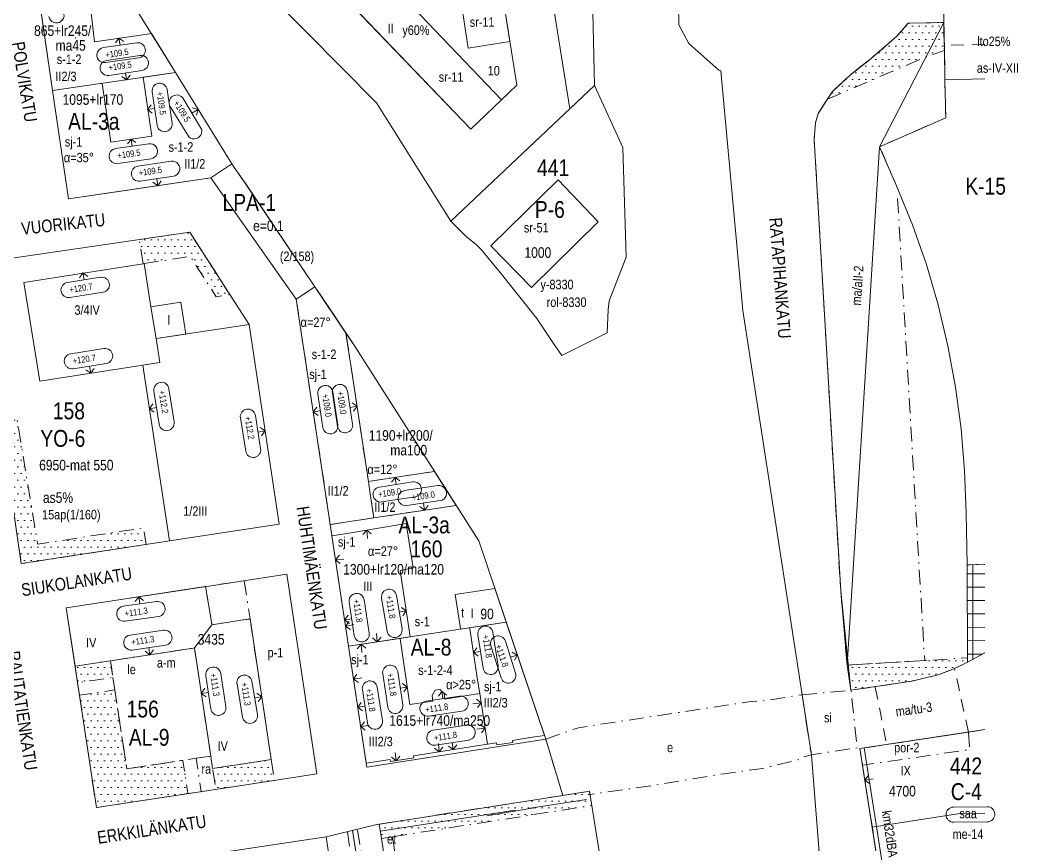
# Model space of a CAD drawing. Header units: metres. Extents: x 24485995 to 24488038, y 6819999 to 6822001.
# Drawn here: x 24487770.6 to 24488007.9, y 6821505.6 to 6821701.7 of the extents above; entities that cross this region are included whole.
import ezdxf

# ---------------------------------------------------------------- set-up
doc = ezdxf.new("R2010")
doc.units = ezdxf.units.M
for name, pattern in [('k10020', [0]), ('k10040', [10.3, 3.5, -1.5, 0.3, -1.5, 3.5]), ('k10050', [8, 3, -2, 3]), ('K10271', [0]), ('k10400', [0]), ('K10430', [0]), ('k10630.1', [0]), ('k10rt0', [0]), ('k10vi1', [0]), ('Puurivi_sailytettava', [0])]:
    doc.linetypes.add(name, pattern=pattern)
for name, color, linetype, lineweight in [('AK_AsemakaavaTeksti_Kadun_puistonnimi', 7, 'Continuous', 0), ('AK_AsemakaavaTeksti_Korttelinumero', 7, 'Continuous', 0), ('AK_AsemakaavaViiva_Kaupunginosan_raja', 7, 'Continuous', 0), ('AK_JohdoillevarattuViiva', 7, 'Continuous', 0), ('AK_Kaavamerkinta_Kayttotarkoitusalue', 7, 'Continuous', 0), ('AK_Katualue_Tori', 7, 'Continuous', 0), ('AK_KayttotarkoitusSymboliViiva_Rautatiealueen_kuvio', 14, 'Continuous', 0), ('AK_KayttotarkoitusSymboliViiva_Virkistysalueen_kuvio_murtoviiva', 7, 'Continuous', 0), ('AK_KayttotarkoitusViiva', 7, 'Continuous', 0), ('AK_LiikennointiTeksti_Autopaikkamerkinta_m2', 7, 'Continuous', 0), ('AK_LiikennointiViiva_Ajoneuvoliittymakielto', 7, 'Continuous', 0), ('AK_MuuAsemakaavaSymboli_Maarayksen_soikiosymb', 7, 'Continuous', 0), ('AK_MuuAsemakaavaTeksti_Alueenosan_kayttotarkoitus', 7, 'Continuous', 0), ('AK_MuuAsemakaavaTeksti_Erityismaarays', 7, 'Continuous', 0), ('AK_MuuAsemakaavaViiva_alueenosan_raja', 7, 'Continuous', 0), ('AK_MuuAsemakaavaViiva_Ohj_alueenosan_raja', 7, 'Continuous', 0), ('AK_Poistettava_merkintä', 7, 'Continuous', 0), ('AK_RakennusalaTeksti_Kerrosala_tai_luku', 7, 'Continuous', 0), ('AK_RakennusalaTeksti_Rakennusoikeus', 7, 'Continuous', 0), ('AK_RakennusalaTeksti_Tehokkuusluku', 7, 'Continuous', 0), ('AK_RakennusalaViiva_Maanalaisen_tilan_viiva', 7, 'Continuous', 0), ('AK_RakennusalaViiva_Rakennusalan_raja__I_', 7, 'Continuous', 0), ('AK_RakentaminenSymboli_Rajaan_kiinni_nuoli', 7, 'Continuous', 0), ('AK_RakentaminenTeksti_Kattokaltevuus', 7, 'Continuous', 0), ('AK_RakentaminenTeksti_Korkeusmerkinta', 7, 'Continuous', 0), ('AK_RakentaminenTeksti_Korkeusmerkinta_ja_soikio', 7, 'Continuous', 0), ('AK_RakentaminenTeksti_Korkeusmerkinta_ja_soikio_ja_nuoli', 7, 'Continuous', 0), ('AK_RakentaminenTeksti_Rakentamismaarays', 7, 'Continuous', 0), ('AK_RakentaminenViiva_dB_yms_aaltoviiva', 7, 'Continuous', 0), ('AK_Tontti_Sitova', 7, 'Continuous', 0), ('AK_Tonttinumero', 7, 'Continuous', 0), ('AK_YmparistoAlue_Istutettava_alue', 7, 'Continuous', 0), ('AK_YmparistoViiva_Istutettava_puurivi', 7, 'Continuous', 0), ('AK_YmparistoViiva_Sailytettava_puurivi', 7, 'Continuous', 0)]:
    doc.layers.add(name, color=color, linetype=linetype, lineweight=lineweight)
doc.styles.add('ArialNarrow', font='ARIALN.TTF')

# ---------------------------------------------------------------- blocks, each defined once
blk = doc.blocks.new('AKP43')
at = {"layer": 'AK_RakentaminenTeksti_Korkeusmerkinta_ja_soikio', "color": 7, "linetype": 'Continuous', "lineweight": 13}
for p, q in [((4, 1.8), (-4, 1.8)), ((-4, -1.8), (4, -1.8))]:
    blk.add_line(p, q, dxfattribs=at)
for centre, start, end in [((-4, 0), 90, 270), ((4, 0), 270, 90)]:
    blk.add_arc(centre, 1.8, start, end, dxfattribs=at)
blk = doc.blocks.new('NUOLI1')
at = {"layer": 'AK_RakentaminenSymboli_Rajaan_kiinni_nuoli', "color": 7, "linetype": 'Continuous', "lineweight": 0}
for p, q in [((0, 0), (-1, 1)), ((0, 2), (0, 0)), ((0, 0), (1, 1))]:
    blk.add_line(p, q, dxfattribs=at)

msp = doc.modelspace()

# ---------------------------------------------------------------- hatches: boundary and pattern name
at = {"layer": 'AK_Katualue_Tori', "linetype": 'Continuous', "lineweight": 0}
h = msp.add_hatch(dxfattribs=at)
h.set_pattern_fill('NET', style=0)
h.paths.add_polyline_path([(24488000, 6821572.29), (24487995.78, 6821572.21), (24487995.92, 6821549.06), (24488000, 6821551.29)], flags=0)
at = {"layer": 'AK_YmparistoAlue_Istutettava_alue', "linetype": 'Continuous', "lineweight": 0}
h = msp.add_hatch(dxfattribs=at)
h.set_pattern_fill('DOTS', style=0)
h.paths.add_polyline_path([(24487962.57, 6821682.81), (24487963.77, 6821684.68), (24487968.04, 6821688.63), (24487972.63, 6821692.2), (24487979.03, 6821697.73), (24487981.8, 6821700.9), (24487990.26, 6821701.07), (24487990.39, 6821694.44), (24487985.46, 6821692.66)], flags=0)
h = msp.add_hatch(dxfattribs=at)
h.set_pattern_fill('DOTS', style=0)
h.paths.add_polyline_path([(24487799.21, 6821649.52), (24487798.97, 6821649.49), (24487799.88, 6821643.73), (24487800.13, 6821643.77), (24487811.1, 6821645.5), (24487811.82, 6821644.39), (24487817.26, 6821635.91), (24487820.5, 6821636.42), (24487814.34, 6821646.01), (24487810.98, 6821651.25), (24487807.72, 6821650.77)], flags=0)
h = msp.add_hatch(dxfattribs=at)
h.set_pattern_fill('DOTS', style=0)
h.paths.add_polyline_path([(24487771.3, 6821598.42), (24487769.92, 6821606.72), (24487765.97, 6821606.12), (24487770.36, 6821576.44), (24487770.94, 6821572.48), (24487800.6, 6821577.01), (24487800.02, 6821580.97), (24487774.81, 6821577.1)], flags=0)
h = msp.add_hatch(dxfattribs=at)
h.set_pattern_fill('DOTS', style=0)
h.paths.add_polyline_path([(24487995.91, 6821550.12), (24487995.92, 6821549.06), (24487995.92, 6821549.06), (24487992.83, 6821547.54), (24487989.14, 6821546.12), (24487982.68, 6821544.58), (24487973.94, 6821543.25), (24487968.19, 6821542.38), (24487967.26, 6821548.38), (24487985.71, 6821549.46)], flags=0)
h = msp.add_hatch(dxfattribs=at)
h.set_pattern_fill('DOTS', style=0)
h.paths.add_polyline_path([(24487783.72, 6821548.14), (24487784.32, 6821544.18), (24487792.72, 6821545.47), (24487792.13, 6821549.42)], flags=0)
h = msp.add_hatch(dxfattribs=at)
h.set_pattern_fill('DOTS', style=0)
h.paths.add_polyline_path([(24487810.55, 6821517.84), (24487809.35, 6821525.74), (24487796.01, 6821523.71), (24487793.17, 6821542.5), (24487784.77, 6821541.22), (24487788.8, 6821514.52), (24487797.2, 6821515.8)], flags=0)
h = msp.add_hatch(dxfattribs=at)
h.set_pattern_fill('DOTS', style=0)
h.paths.add_polyline_path([(24487821.77, 6821524.6), (24487821.02, 6821524.49), (24487816.42, 6821523.79), (24487817.17, 6821518.85), (24487821.77, 6821519.55), (24487831.11, 6821520.97), (24487830.37, 6821525.91)], flags=0)
h = msp.add_hatch(dxfattribs=at)
h.set_pattern_fill('DOTS', style=0)
h.paths.add_polyline_path([(24487900.12, 6821514), (24487906.54, 6821514.99), (24487905.99, 6821518.4), (24487899.67, 6821517.41), (24487856.05, 6821510.59), (24487856.57, 6821507.19), (24487859.16, 6821507.6)], flags=0)

# ---------------------------------------------------------------- linework, layer by layer
at = {"layer": 'AK_AsemakaavaViiva_Kaupunginosan_raja', "linetype": 'k10020', "lineweight": 9, "flags": 128}
for points in [[(24487907.22, 6821686.11), (24487905.43, 6821762.95)], [(24487855.42, 6821681.95), (24487821.77, 6821715.95)], [(24487795.89, 6821708.09), (24487807.57, 6821689.16)], [(24487807.57, 6821689.16), (24487820.97, 6821667.44)], [(24487907.22, 6821686.11), (24487890.14, 6821669.98), (24487873.05, 6821653.85)], [(24487855.42, 6821681.95), (24487873.05, 6821653.85)], [(24487820.97, 6821667.44), (24487821.77, 6821666.31)], [(24487821.77, 6821666.31), (24487824.45, 6821662.49)], [(24487824.45, 6821662.49), (24487840.73, 6821638.27)], [(24487873.05, 6821653.85), (24487873.05, 6821653.85)], [(24487840.73, 6821638.27), (24487850.47, 6821623.79)], [(24487850.47, 6821623.79), (24487850.46, 6821623.79)], [(24487879.7, 6821577.89), (24487895.62, 6821530.8), (24487899.67, 6821517.41), (24487905.99, 6821518.38), (24487910.8, 6821488.8), (24487916.5, 6821436.79), (24487916.47, 6821432.33), (24487916.56, 6821420.22), (24487916.7, 6821418.22), (24487918.15, 6821397.31)], [(24487899.67, 6821517.41), (24487905.99, 6821518.38)], [(24487905.99, 6821518.38), (24487905.99, 6821518.38)]]:
    msp.add_lwpolyline(points, dxfattribs=at)
at = {"layer": 'AK_AsemakaavaViiva_Kaupunginosan_raja', "linetype": 'k10020', "lineweight": 9}
msp.add_point((24487907.22, 6821686.11), dxfattribs=at)
at = {"layer": 'AK_JohdoillevarattuViiva', "linetype": 'Continuous', "lineweight": 5, "flags": 128}
msp.add_lwpolyline([(24487863.01, 6821424.49), (24487859.19, 6821448.46), (24487849.64, 6821509.08)], dxfattribs=at)
at = {"layer": 'AK_KayttotarkoitusSymboliViiva_Rautatiealueen_kuvio', "linetype": 'k10rt0', "lineweight": 9, "flags": 128}
msp.add_lwpolyline([(24487924.65, 6821852.72), (24487904.08, 6821852.36), (24487904.75, 6821807.94), (24487905.43, 6821762.95), (24487907.22, 6821686.11), (24487913.98, 6821671.39), (24487914.74, 6821645.33), (24487910.69, 6821634.89), (24487910.5, 6821632.81), (24487910.2, 6821627.33), (24487899.47, 6821621.94), (24487897.49, 6821624.77), (24487893.47, 6821630.7), (24487884.76, 6821641.68), (24487880.29, 6821647.16), (24487879.18, 6821648.21), (24487876.71, 6821650.24), (24487873.05, 6821653.85), (24487855.42, 6821681.95), (24487821.77, 6821715.95), (24487818.53, 6821719.23), (24487799.77, 6821735.35), (24487767.87, 6821767.05), (24487755.21, 6821781.92), (24487754.16, 6821783.16), (24487739.41, 6821800.47), (24487696.35, 6821848.58), (24487683.58, 6821858.14), (24487654.74, 6821879.75), (24487650.71, 6821881.86), (24487621.02, 6821897.37), (24487600.39, 6821873.18), (24487598.11, 6821864.48), (24487613.69, 6821859.04), (24487616.27, 6821858.14), (24487640.07, 6821849.84), (24487682.44, 6821818.05), (24487715.8, 6821790.93), (24487738.08, 6821771.24), (24487753.33, 6821757.47), (24487770.94, 6821740.4), (24487787.91, 6821723.12), (24487795.89, 6821708.09), (24487807.57, 6821689.16), (24487820.97, 6821667.44), (24487821.77, 6821666.31), (24487824.34, 6821662.66), (24487840.73, 6821638.27), (24487845.6, 6821631.03), (24487845.64, 6821630.99), (24487848.94, 6821626.06), (24487850.46, 6821623.79), (24487879.54, 6821578.15), (24487879.7, 6821577.89), (24487895.62, 6821530.8), (24487899.67, 6821517.41), (24487905.99, 6821518.38), (24487910.8, 6821488.8), (24487916.5, 6821436.79), (24487916.47, 6821432.33), (24487916.56, 6821420.22), (24487916.7, 6821418.22), (24487918.15, 6821397.31), (24487972.15, 6821398.29), (24487971.73, 6821400.07), (24487964.68, 6821452.65), (24487958.79, 6821526.97), (24487942.49, 6821632.63), (24487937.28, 6821689.55), (24487936.76, 6821689.74), (24487929.62, 6821696.06), (24487927.3, 6821700.49), (24487924.65, 6821852.72)], dxfattribs=at)
at = {"layer": 'AK_KayttotarkoitusSymboliViiva_Virkistysalueen_kuvio_murtoviiva', "linetype": 'k10vi1', "lineweight": 9, "flags": 128}
msp.add_lwpolyline([(24487888.7, 6821759.76), (24487901.31, 6821680.53), (24487907.22, 6821686.11), (24487905.43, 6821762.95), (24487891.22, 6821762.76)], dxfattribs=at)
at = {"layer": 'AK_KayttotarkoitusViiva', "linetype": 'Continuous', "lineweight": 20, "flags": 128}
for points in [[(24487873.05, 6821653.85), (24487855.42, 6821681.95), (24487821.77, 6821715.95), (24487818.53, 6821719.23), (24487799.77, 6821735.35), (24487767.87, 6821767.05), (24487755.21, 6821781.92), (24487754.16, 6821783.16), (24487739.41, 6821800.47), (24487696.35, 6821848.58), (24487683.58, 6821858.14), (24487654.74, 6821879.75), (24487650.71, 6821881.86)], [(24487904.08, 6821852.36), (24487924.65, 6821852.72), (24487926.14, 6821766.72), (24487927.3, 6821700.49)], [(24487888.22, 6821762.72), (24487901.31, 6821680.53)], [(24487905.43, 6821762.95), (24487907.22, 6821686.11)], [(24487876.2, 6821756.62), (24487877.46, 6821757.14), (24487883.73, 6821717.81), (24487888.76, 6821686.2), (24487877.82, 6821675.7), (24487847.82, 6821706.95), (24487821.77, 6821734.07), (24487820.89, 6821734.98), (24487818.57, 6821738.24)], [(24487787.91, 6821723.12), (24487795.89, 6821708.09), (24487807.57, 6821689.16), (24487820.97, 6821667.44)], [(24487815.98, 6821664.12), (24487782.16, 6821659.15), (24487778.39, 6821684.87), (24487774.61, 6821710.6)], [(24488000, 6821707.36), (24487990.11, 6821708.88), (24487990.26, 6821701.07), (24487981.8, 6821700.9)], [(24487937.28, 6821689.55), (24487936.76, 6821689.74), (24487929.62, 6821696.06), (24487927.3, 6821700.49), (24487927.3, 6821700.49)], [(24487981.8, 6821700.9), (24487979.03, 6821697.73), (24487972.59, 6821692.16), (24487968.04, 6821688.63), (24487963.77, 6821684.68), (24487960.38, 6821679.41), (24487959.74, 6821677.22), (24487959.44, 6821673.23), (24487965.75, 6821565.93), (24487967.26, 6821548.38), (24487968.19, 6821542.38), (24487982.68, 6821544.58), (24487989.14, 6821546.12), (24487992.83, 6821547.54), (24487995.92, 6821549.06)], [(24487972.15, 6821398.29), (24487971.73, 6821400.07), (24487964.68, 6821452.65), (24487958.79, 6821526.97), (24487942.49, 6821632.63), (24487937.28, 6821689.55)], [(24487907.22, 6821686.11), (24487913.98, 6821671.39), (24487914.74, 6821645.33), (24487910.69, 6821634.89), (24487910.5, 6821632.81), (24487910.2, 6821627.33), (24487899.47, 6821621.94), (24487897.49, 6821624.77), (24487893.47, 6821630.7), (24487884.76, 6821641.68), (24487880.29, 6821647.16), (24487879.18, 6821648.21), (24487876.71, 6821650.24), (24487873.05, 6821653.85)], [(24487907.22, 6821686.11), (24487873.05, 6821653.85)], [(24487815.98, 6821664.12), (24487820.97, 6821667.44)], [(24487820.97, 6821667.44), (24487821.77, 6821666.31), (24487824.34, 6821662.66), (24487840.73, 6821638.27)], [(24487815.98, 6821664.12), (24487821.77, 6821655.9), (24487836.3, 6821635.29)], [(24487832.23, 6821581.84), (24487825.07, 6821629.3), (24487821.77, 6821634.44), (24487810.97, 6821651.25), (24487748.65, 6821642.1), (24487753.91, 6821606.48), (24487765.68, 6821608.1), (24487770.94, 6821572.49), (24487821.77, 6821580.24), (24487832.23, 6821581.84)], [(24487840.73, 6821638.27), (24487836.3, 6821635.29)], [(24487850.46, 6821623.79), (24487850.47, 6821623.79), (24487840.73, 6821638.27)], [(24487848.74, 6821552.87), (24487844.38, 6821581.79), (24487836.3, 6821635.29)], [(24487850.46, 6821623.79), (24487879.7, 6821577.89), (24487895.62, 6821530.8), (24487899.67, 6821517.41), (24487905.99, 6821518.38), (24487910.8, 6821488.8), (24487916.5, 6821436.79), (24487916.47, 6821432.33), (24487916.56, 6821420.22), (24487916.7, 6821418.22), (24487918.15, 6821397.31)], [(24487995.92, 6821549.06), (24487995.78, 6821572.21), (24488000, 6821572.29)], [(24487788.8, 6821514.52), (24487821.77, 6821519.55), (24487841.19, 6821522.51), (24487834.03, 6821569.97), (24487821.77, 6821568.1), (24487781.63, 6821561.98), (24487788.8, 6821514.52)], [(24487848.74, 6821552.87), (24487886.24, 6821558.56)], [(24487895.62, 6821530.8), (24487853.08, 6821524.15), (24487848.74, 6821552.87)], [(24487995.92, 6821549.06), (24488000, 6821551.29)], [(24488000, 6821428.74), (24487985.94, 6821428.47), (24487970.32, 6821528.54), (24488000, 6821533.05)], [(24487817.24, 6821503.68), (24487821.77, 6821504.35), (24487843.45, 6821507.53), (24487855.15, 6821510.45), (24487899.67, 6821517.41)]]:
    msp.add_lwpolyline(points, dxfattribs=at)
at = {"layer": 'AK_LiikennointiViiva_Ajoneuvoliittymakielto', "linetype": 'k10630.1', "lineweight": 5, "flags": 128}
for points in [[(24487959.65, 6821676.06), (24487959.74, 6821677.22), (24487960.38, 6821679.41), (24487962.07, 6821682.04), (24487963.77, 6821684.68), (24487965.9, 6821686.65), (24487968.04, 6821688.63), (24487970.33, 6821690.41), (24487972.63, 6821692.2), (24487975.83, 6821694.96), (24487979.03, 6821697.73), (24487980.42, 6821699.31), (24487981.8, 6821700.9)], [(24487968.19, 6821542.38), (24487965.75, 6821565.93), (24487962.59, 6821619.58), (24487959.44, 6821673.23), (24487959.59, 6821675.22)], [(24488000, 6821428.74), (24487985.94, 6821428.47), (24487977.82, 6821480.5), (24487970.32, 6821528.54)]]:
    msp.add_lwpolyline(points, dxfattribs=at)
at = {"layer": 'AK_MuuAsemakaavaViiva_alueenosan_raja', "linetype": 'k10040', "lineweight": 5, "flags": 128}
for points in [[(24487979.25, 6821659.28), (24487985.71, 6821549.46), (24487967.26, 6821548.38), (24487965.75, 6821565.93), (24487959.44, 6821673.23), (24487959.74, 6821677.22), (24487960.38, 6821679.41), (24487963.77, 6821684.68), (24487968.04, 6821688.63), (24487972.63, 6821692.2), (24487979.03, 6821697.73), (24487981.8, 6821700.9), (24487983.25, 6821700.93), (24487990.26, 6821701.07), (24487990.37, 6821695.65), (24487990.39, 6821694.44), (24487990.53, 6821687.47), (24487990.71, 6821678.41), (24487974.99, 6821671.55), (24487979.03, 6821662.27), (24487979.92, 6821660.12), (24487980.23, 6821659.33), (24487979.25, 6821659.28)], [(24487972.63, 6821692.2), (24487979.03, 6821697.73), (24487981.8, 6821700.9), (24487990.26, 6821701.07), (24487990.39, 6821694.44), (24487985.46, 6821692.66), (24487962.57, 6821682.81), (24487963.77, 6821684.68), (24487968.04, 6821688.63), (24487972.63, 6821692.2)], [(24487820.97, 6821667.44), (24487821.77, 6821666.31)], [(24487821.77, 6821666.31), (24487824.34, 6821662.66), (24487840.73, 6821638.27)], [(24487799.88, 6821643.73), (24487798.97, 6821649.49), (24487799.21, 6821649.52)], [(24487799.21, 6821649.52), (24487807.72, 6821650.77), (24487810.97, 6821651.25), (24487814.34, 6821646.01), (24487820.5, 6821636.42)], [(24487800.13, 6821643.77), (24487811.1, 6821645.5), (24487811.82, 6821644.39), (24487817.26, 6821635.91), (24487820.5, 6821636.42)], [(24487799.88, 6821643.73), (24487800.13, 6821643.77)], [(24487836.3, 6821635.29), (24487840.73, 6821638.27)], [(24487840.73, 6821638.27), (24487848.13, 6821627.26), (24487849.53, 6821618.02), (24487853.45, 6821592.01)], [(24487854.76, 6821583.36), (24487844.38, 6821581.79), (24487836.3, 6821635.29)], [(24487768.31, 6821590.29), (24487770.94, 6821572.49), (24487770.94, 6821572.48), (24487796.36, 6821576.36), (24487800.6, 6821577.01), (24487800.02, 6821580.97), (24487787.41, 6821579.04), (24487774.81, 6821577.1), (24487773.05, 6821587.76), (24487769.92, 6821606.72), (24487765.97, 6821606.12), (24487768.31, 6821590.29)], [(24487853.45, 6821592.01), (24487861.69, 6821593.26), (24487869.19, 6821594.39), (24487874.34, 6821586.32), (24487854.76, 6821583.36)], [(24487853.45, 6821592.01), (24487853.81, 6821589.65), (24487854.76, 6821583.36)], [(24487995.92, 6821549.06), (24487995.89, 6821553.96), (24487995.78, 6821572.21), (24488000, 6821572.29)], [(24487821.77, 6821568.1), (24487814.75, 6821567.03), (24487816.25, 6821557.96), (24487821.77, 6821558.8)], [(24487823.94, 6821568.43), (24487825.32, 6821559.34)], [(24487821.77, 6821558.8), (24487823.16, 6821559.01), (24487825.32, 6821559.34)], [(24487825.32, 6821559.34), (24487830.36, 6821525.92)], [(24487792.13, 6821549.42), (24487792.72, 6821545.47), (24487793.17, 6821542.5), (24487796.01, 6821523.71), (24487809.35, 6821525.74), (24487812.52, 6821526.23), (24487815.98, 6821526.75), (24487814.04, 6821539.61), (24487812.1, 6821552.46), (24487802.01, 6821550.93), (24487792.13, 6821549.42)], [(24487967.26, 6821548.38), (24487985.71, 6821549.46), (24487995.91, 6821550.12), (24487995.92, 6821549.06), (24487995.92, 6821549.06), (24487992.83, 6821547.54), (24487989.14, 6821546.12), (24487982.68, 6821544.58), (24487973.94, 6821543.25), (24487968.19, 6821542.38), (24487967.26, 6821548.38)], [(24488000, 6821551.29), (24487995.92, 6821549.06)], [(24487783.72, 6821548.14), (24487784.32, 6821544.18), (24487788.52, 6821544.82), (24487792.72, 6821545.46), (24487792.42, 6821547.44), (24487792.13, 6821549.42), (24487787.93, 6821548.78), (24487783.72, 6821548.14)], [(24487793.17, 6821542.5), (24487792.72, 6821545.46)], [(24487784.77, 6821541.21), (24487786.78, 6821527.87), (24487788.8, 6821514.52), (24487797.2, 6821515.8), (24487803.88, 6821516.82), (24487810.55, 6821517.84), (24487809.95, 6821521.79), (24487809.35, 6821525.74), (24487796.01, 6821523.71), (24487793.17, 6821542.5), (24487784.77, 6821541.21)], [(24487895.62, 6821530.8), (24487903.38, 6821533.5), (24487938.05, 6821538.76), (24487943.93, 6821539.66), (24487947.82, 6821539.96), (24487956.57, 6821541.33), (24487958.77, 6821527.07), (24487955.61, 6821526.15), (24487955.64, 6821525.88), (24487947.21, 6821523.83), (24487938.01, 6821522.56), (24487929.29, 6821521.14), (24487920.57, 6821519.68), (24487906.11, 6821517.65), (24487905.99, 6821518.38), (24487899.67, 6821517.41), (24487895.62, 6821530.8)], [(24487956.57, 6821541.33), (24487968.19, 6821542.38), (24487969.66, 6821528.71), (24487958.77, 6821527.07), (24487956.57, 6821541.33)], [(24487970.32, 6821528.54), (24488000, 6821533.05)], [(24487996.1, 6821532.46), (24487996.45, 6821528.31), (24487970.94, 6821524.6), (24487970.32, 6821528.54), (24487996.1, 6821532.46)], [(24488000, 6821428.74), (24487985.94, 6821428.47), (24487970.32, 6821528.54)], [(24487812.52, 6821526.23), (24487815.98, 6821526.75), (24487817.17, 6821518.85), (24487813.71, 6821518.32), (24487813.11, 6821522.27), (24487812.52, 6821526.23)], [(24487821.02, 6821524.49), (24487816.43, 6821523.79)], [(24487830.36, 6821525.92), (24487821.77, 6821524.61)], [(24487830.36, 6821525.92), (24487831.11, 6821520.97)], [(24487821.77, 6821519.55), (24487817.17, 6821518.85)], [(24487831.11, 6821520.97), (24487821.77, 6821519.55)], [(24487856.04, 6821510.59), (24487899.67, 6821517.41), (24487905.99, 6821518.4), (24487906.54, 6821514.99)], [(24487859.17, 6821507.6), (24487900.13, 6821514), (24487906.54, 6821514.99)], [(24487856.04, 6821510.59), (24487856.57, 6821507.19)], [(24487848.45, 6821508.78), (24487861.75, 6821424.31), (24487864.17, 6821424.66), (24487850.83, 6821509.38), (24487848.45, 6821508.78)], [(24487856.57, 6821507.19), (24487859.17, 6821507.6)]]:
    msp.add_lwpolyline(points, dxfattribs=at)
at = {"layer": 'AK_MuuAsemakaavaViiva_Ohj_alueenosan_raja', "linetype": 'k10050', "lineweight": 5, "flags": 128}
for points in [[(24488000, 6821695.83), (24487990.37, 6821695.65), (24487990.26, 6821701.07), (24487990.25, 6821701.88)], [(24487996.1, 6821532.46), (24487992.83, 6821547.54), (24487989.14, 6821546.12), (24487982.68, 6821544.58), (24487973.94, 6821543.25), (24487976.67, 6821529.51), (24487996.1, 6821532.46)]]:
    msp.add_lwpolyline(points, dxfattribs=at)
at = {"layer": 'AK_Poistettava_merkintä', "linetype": 'k10040', "lineweight": 0, "flags": 128}
for points in [[(24487784.77, 6821541.21), (24487784.32, 6821544.18)], [(24487813.71, 6821518.32), (24487813.51, 6821518.29), (24487810.55, 6821517.84)]]:
    msp.add_lwpolyline(points, dxfattribs=at)
at = {"layer": 'AK_RakennusalaTeksti_Rakennusoikeus', "linetype": 'Continuous', "lineweight": 0}
for p in [(24487783.86, 6821697.37), (24487864.53, 6821601.19)]:
    msp.add_point(p, dxfattribs=at)
at = {"layer": 'AK_RakennusalaViiva_Maanalaisen_tilan_viiva', "linetype": 'Continuous', "lineweight": 5, "flags": 128}
msp.add_lwpolyline([(24487990.26, 6821701.07), (24487974.99, 6821671.55), (24487967.26, 6821548.38)], dxfattribs=at)
at = {"layer": 'AK_RakennusalaViiva_Rakennusalan_raja__I_', "linetype": 'K10271', "lineweight": 9, "flags": 128}
for points in [[(24487799.66, 6821688), (24487807.57, 6821689.16), (24487801.85, 6821698.43), (24487798.21, 6821697.89), (24487788.31, 6821696.44), (24487786.48, 6821712.34), (24487786.05, 6821716.09), (24487791.32, 6821716.7), (24487787.91, 6821723.12), (24487786.08, 6821721.4), (24487776.82, 6821712.68), (24487774.61, 6821710.6), (24487776.93, 6821694.77), (24487778.39, 6821684.87), (24487789.76, 6821686.54), (24487799.66, 6821688)], [(24487883.73, 6821717.81), (24487873.94, 6821716.34), (24487877.14, 6821694.99), (24487887.12, 6821696.51), (24487883.73, 6821717.81)], [(24487849.7, 6821704.99), (24487877.82, 6821675.7), (24487885.11, 6821682.7), (24487857.04, 6821712.09), (24487849.7, 6821704.99)], [(24487990.11, 6821708.88), (24487990.25, 6821701.88), (24487990.39, 6821694.44), (24487990.53, 6821687.47), (24488000, 6821687.65)], [(24487820.97, 6821667.44), (24487807.57, 6821689.16), (24487799.91, 6821688.04), (24487801.97, 6821674.07), (24487792.21, 6821672.64), (24487790.16, 6821686.6), (24487789.76, 6821686.54), (24487778.39, 6821684.87), (24487782.16, 6821659.15), (24487793.54, 6821660.82), (24487815.98, 6821664.12), (24487820.97, 6821667.44)], [(24488000, 6821687.65), (24487990.53, 6821687.47), (24487990.71, 6821678.41), (24487974.99, 6821671.55), (24487979.03, 6821662.27), (24487982.8, 6821653.01), (24487986.11, 6821643.57), (24487988.92, 6821633.97), (24487991.24, 6821624.24), (24487993.06, 6821614.41), (24487994.39, 6821604.5), (24487995.21, 6821594.53), (24487995.54, 6821584.54), (24487995.78, 6821572.21), (24488000, 6821572.29)], [(24487815.98, 6821664.12), (24487821.77, 6821655.9), (24487836.3, 6821635.29), (24487840.73, 6821638.27), (24487824.34, 6821662.66), (24487821.77, 6821666.31), (24487820.97, 6821667.44), (24487815.98, 6821664.12)], [(24487882.54, 6821648.03), (24487892.23, 6821638.07), (24487908.1, 6821653.73), (24487898.56, 6821663.7), (24487882.54, 6821648.03)], [(24487801.76, 6821633.48), (24487800.13, 6821643.77), (24487799.88, 6821643.73), (24487771.57, 6821639.28), (24487775.35, 6821615.83), (24487799.82, 6821619.62), (24487802.28, 6821620), (24487803.86, 6821620.24), (24487802.96, 6821625.95), (24487801.76, 6821633.48)], [(24487840.73, 6821638.27), (24487836.3, 6821635.29), (24487844.38, 6821581.79), (24487854.76, 6821583.36), (24487853.81, 6821589.65), (24487853.45, 6821592.01), (24487849.53, 6821618.02), (24487848.13, 6821627.26), (24487840.73, 6821638.27)], [(24487802.96, 6821625.95), (24487810.07, 6821627.03), (24487808.9, 6821634.6), (24487801.76, 6821633.48), (24487802.96, 6821625.95)], [(24487799.82, 6821619.62), (24487806.19, 6821577.87), (24487832.23, 6821581.84), (24487825.07, 6821629.3), (24487802.96, 6821625.95), (24487803.86, 6821620.24), (24487799.82, 6821619.62)], [(24487861.69, 6821593.26), (24487853.45, 6821592.01), (24487853.81, 6821589.65), (24487854.76, 6821583.36), (24487874.34, 6821586.32), (24487869.19, 6821594.39), (24487861.69, 6821593.26)], [(24487848.74, 6821552.87), (24487860.95, 6821554.72), (24487863.42, 6821555.1), (24487860.98, 6821570.85), (24487864.09, 6821571.47), (24487862.46, 6821582.03), (24487848.32, 6821579.68), (24487844.79, 6821579.09), (24487848.74, 6821552.87)], [(24487792.13, 6821549.42), (24487811.9, 6821552.43), (24487812.1, 6821552.46), (24487816.25, 6821557.96), (24487816.22, 6821558.15), (24487814.75, 6821567.03), (24487810.01, 6821566.31), (24487790.04, 6821563.26), (24487781.63, 6821561.98), (24487783.72, 6821548.14), (24487792.13, 6821549.42)], [(24487877.51, 6821557.24), (24487886.24, 6821558.56), (24487883.52, 6821566.59), (24487874.08, 6821565.16), (24487875.32, 6821557.04), (24487875.34, 6821556.91), (24487877.51, 6821557.24)], [(24487821.02, 6821524.49), (24487821.77, 6821524.61), (24487830.36, 6821525.92), (24487825.32, 6821559.34), (24487823.16, 6821559.01), (24487821.77, 6821558.8), (24487816.25, 6821557.96), (24487812.1, 6821552.46), (24487815.98, 6821526.76), (24487815.98, 6821526.75), (24487816.43, 6821523.79), (24487821.02, 6821524.49)], [(24487883.95, 6821529.89), (24487884.03, 6821529.39), (24487887.79, 6821529.98), (24487887.71, 6821530.48), (24487891.95, 6821531.14), (24487895.32, 6821531.67), (24487886.24, 6821558.56), (24487877.51, 6821557.24), (24487877.55, 6821556.98), (24487879.42, 6821544.89), (24487879.92, 6821541.6), (24487880.89, 6821535.35), (24487881.78, 6821529.55), (24487883.95, 6821529.89)], [(24487864.21, 6821526.8), (24487881.78, 6821529.55), (24487880.89, 6821535.35), (24487879.92, 6821541.6), (24487877.43, 6821541.2), (24487871.66, 6821540.29), (24487871.46, 6821541.6), (24487870.47, 6821542.6), (24487869.36, 6821542.42), (24487868.59, 6821541.13), (24487868.79, 6821539.82), (24487863.32, 6821539.01), (24487860.97, 6821554.58), (24487860.95, 6821554.72), (24487848.74, 6821552.87), (24487852.94, 6821525.04), (24487858.63, 6821525.93), (24487858.7, 6821525.44), (24487864.28, 6821526.31), (24487864.21, 6821526.8)], [(24488000, 6821533.05), (24487996.1, 6821532.46), (24487970.32, 6821528.54), (24487973.24, 6821509.83), (24487994.07, 6821513.08), (24488000, 6821513.18)], [(24488000, 6821513.18), (24487994.07, 6821513.08), (24487973.24, 6821509.83)], [(24487973.24, 6821509.83), (24487976.06, 6821491.78), (24488000, 6821495.42)], [(24487817.28, 6821503.69), (24487818.98, 6821492.15), (24487821.77, 6821492.56), (24487834.38, 6821494.41), (24487836.12, 6821482.58), (24487846.88, 6821484.16), (24487843.45, 6821507.53), (24487821.77, 6821504.35), (24487817.28, 6821503.69)], [(24487859.17, 6821507.6), (24487856.57, 6821507.19), (24487857.31, 6821502.49), (24487859.9, 6821502.9), (24487859.17, 6821507.6)]]:
    msp.add_lwpolyline(points, dxfattribs=at)
at = {"layer": 'AK_RakentaminenTeksti_Korkeusmerkinta_ja_soikio_ja_nuoli', "linetype": 'Continuous', "lineweight": 5, "flags": 128}
for points in [[(24487794.16, 6821697.35), (24487793.32, 6821696.22)], [(24487794.16, 6821697.35), (24487795.3, 6821696.51)], [(24487794.41, 6821695.67), (24487794.16, 6821697.35)], [(24487798.37, 6821696.25), (24487790.45, 6821695.09)], [(24487790.97, 6821691.53), (24487798.89, 6821692.69)], [(24487799.12, 6821693.22), (24487791.21, 6821692.06)], [(24487791.73, 6821688.5), (24487799.64, 6821689.66)], [(24487795.93, 6821687.4), (24487794.8, 6821688.24)], [(24487795.69, 6821689.08), (24487795.93, 6821687.4)], [(24487795.93, 6821687.4), (24487796.78, 6821688.53)], [(24487806.77, 6821677.18), (24487805.61, 6821685.09)], [(24487802.05, 6821684.57), (24487803.21, 6821676.65)], [(24487813.57, 6821676.12), (24487809.45, 6821682.97)], [(24487800.95, 6821680.36), (24487801.79, 6821681.5)], [(24487802.63, 6821680.61), (24487800.95, 6821680.36)], [(24487800.95, 6821680.36), (24487802.08, 6821679.52)], [(24487806.36, 6821681.11), (24487810.49, 6821674.26)], [(24487811.51, 6821679.54), (24487812.97, 6821680.42)], [(24487812.97, 6821680.42), (24487811.59, 6821680.76)], [(24487812.97, 6821680.42), (24487812.62, 6821679.05)], [(24487797.06, 6821673.35), (24487796.21, 6821672.22)], [(24487797.06, 6821673.35), (24487798.19, 6821672.51)], [(24487797.31, 6821671.67), (24487797.06, 6821673.35)], [(24487801.26, 6821672.25), (24487793.35, 6821671.09)], [(24487793.87, 6821667.53), (24487801.79, 6821668.69)], [(24487806.55, 6821668.09), (24487798.64, 6821666.93)], [(24487799.16, 6821663.37), (24487807.08, 6821664.53)], [(24487803.12, 6821663.95), (24487803.37, 6821662.26)], [(24487803.37, 6821662.26), (24487802.23, 6821663.11)], [(24487803.37, 6821662.26), (24487804.21, 6821663.4)], [(24487789.8, 6821640.51), (24487781.9, 6821639.27)], [(24487785.58, 6821641.57), (24487784.75, 6821640.43)], [(24487785.58, 6821641.57), (24487786.73, 6821640.74)], [(24487785.85, 6821639.89), (24487785.58, 6821641.57)], [(24487782.45, 6821635.71), (24487790.36, 6821636.96)], [(24487790.58, 6821623.58), (24487782.68, 6821622.35)], [(24487783.23, 6821618.8), (24487791.13, 6821620.02)], [(24487787.18, 6821619.41), (24487787.44, 6821617.73)], [(24487787.44, 6821617.73), (24487788.28, 6821618.87)], [(24487787.44, 6821617.73), (24487786.3, 6821618.56)], [(24487807.24, 6821606.14), (24487806.04, 6821614.05)], [(24487802.48, 6821613.5), (24487803.68, 6821605.6)], [(24487841.42, 6821612.75), (24487842.62, 6821604.84)], [(24487844.9, 6821612.99), (24487846.15, 6821605.09)], [(24487846.18, 6821605.38), (24487844.98, 6821613.29)], [(24487849.7, 6821605.65), (24487848.45, 6821613.55)], [(24487801.4, 6821609.29), (24487802.24, 6821610.43)], [(24487803.08, 6821609.55), (24487801.4, 6821609.29)], [(24487801.4, 6821609.29), (24487802.54, 6821608.46)], [(24487840.34, 6821608.55), (24487841.18, 6821609.68)], [(24487849.08, 6821609.6), (24487850.76, 6821609.86)], [(24487850.76, 6821609.86), (24487849.61, 6821610.7)], [(24487850.76, 6821609.86), (24487849.93, 6821608.72)], [(24487823.02, 6821607.13), (24487824.28, 6821599.23)], [(24487827.84, 6821599.79), (24487826.58, 6821607.69)], [(24487842.02, 6821608.8), (24487840.34, 6821608.55)], [(24487840.34, 6821608.55), (24487841.48, 6821607.71)], [(24487828.89, 6821604.01), (24487827.74, 6821604.84)], [(24487827.21, 6821603.74), (24487828.89, 6821604.01)], [(24487828.89, 6821604.01), (24487828.06, 6821602.87)], [(24487859.79, 6821592.97), (24487858.95, 6821591.83)], [(24487859.79, 6821592.97), (24487860.93, 6821592.13)], [(24487860.05, 6821591.29), (24487859.79, 6821592.97)], [(24487864, 6821591.89), (24487856.09, 6821590.69)], [(24487869.98, 6821591.02), (24487862.07, 6821589.83)], [(24487856.63, 6821587.13), (24487864.54, 6821588.33)], [(24487862.61, 6821586.27), (24487870.52, 6821587.46)], [(24487866.81, 6821585.18), (24487865.68, 6821586.02)], [(24487866.56, 6821586.86), (24487866.81, 6821585.18)], [(24487866.81, 6821585.18), (24487867.65, 6821586.32)], [(24487798.87, 6821564.61), (24487798.02, 6821563.48)], [(24487798.87, 6821564.61), (24487800, 6821563.76)], [(24487799.11, 6821562.93), (24487798.87, 6821564.61)], [(24487856.59, 6821564.31), (24487857.9, 6821556.41)], [(24487861.45, 6821557), (24487860.14, 6821564.89)], [(24487803.07, 6821563.48), (24487795.15, 6821562.37)], [(24487848.88, 6821563.33), (24487850.08, 6821555.42)], [(24487853.64, 6821555.96), (24487852.44, 6821563.87)], [(24487862.47, 6821561.23), (24487861.32, 6821562.05)], [(24487795.65, 6821558.8), (24487803.57, 6821559.92)], [(24487847.8, 6821559.12), (24487848.64, 6821560.26)], [(24487849.48, 6821559.38), (24487847.8, 6821559.12)], [(24487860.8, 6821560.95), (24487862.47, 6821561.23)], [(24487862.47, 6821561.23), (24487861.65, 6821560.08)], [(24487847.8, 6821559.12), (24487848.94, 6821558.29)], [(24487804.72, 6821556.67), (24487796.8, 6821555.52)], [(24487879.5, 6821555.57), (24487880.72, 6821547.66)], [(24487884.27, 6821548.21), (24487883.06, 6821556.12)], [(24487797.31, 6821551.96), (24487805.23, 6821553.11)], [(24487801.27, 6821552.53), (24487801.52, 6821550.85)], [(24487878.43, 6821551.36), (24487879.26, 6821552.5)], [(24487882.59, 6821552.98), (24487885.01, 6821545.35)], [(24487888.44, 6821546.44), (24487886.02, 6821554.07)], [(24487801.52, 6821550.85), (24487800.38, 6821551.7)], [(24487801.52, 6821550.85), (24487802.36, 6821551.98)], [(24487880.11, 6821551.62), (24487878.43, 6821551.36)], [(24487878.43, 6821551.36), (24487879.57, 6821550.52)], [(24487887.23, 6821550.25), (24487888.85, 6821550.77)], [(24487888.85, 6821550.77), (24487887.6, 6821551.42)], [(24487888.85, 6821550.77), (24487888.2, 6821549.51)], [(24487814.82, 6821545.85), (24487816.01, 6821537.94)], [(24487819.57, 6821538.48), (24487818.38, 6821546.39)], [(24487856.86, 6821546.3), (24487858.05, 6821538.39)], [(24487861.61, 6821538.93), (24487860.42, 6821546.84)], [(24487813.73, 6821541.64), (24487814.57, 6821542.78)], [(24487822.22, 6821543.93), (24487823.54, 6821536.04)], [(24487827.09, 6821536.63), (24487825.77, 6821544.52)], [(24487856.77, 6821535.18), (24487855.58, 6821543.09)], [(24487861.01, 6821542.88), (24487862.69, 6821543.14)], [(24487862.69, 6821543.14), (24487861.56, 6821543.98)], [(24487862.69, 6821543.14), (24487861.85, 6821542)], [(24487815.41, 6821541.89), (24487813.73, 6821541.64)], [(24487813.73, 6821541.64), (24487814.87, 6821540.8)], [(24487826.43, 6821540.57), (24487828.11, 6821540.85)], [(24487828.11, 6821540.85), (24487826.95, 6821541.68)], [(24487828.11, 6821540.85), (24487827.28, 6821539.7)], [(24487852.02, 6821542.55), (24487853.21, 6821534.64)], [(24487875.15, 6821541.01), (24487867.23, 6821539.83)], [(24487870.94, 6821542.1), (24487870.1, 6821540.96)], [(24487870.94, 6821542.1), (24487872.08, 6821541.26)], [(24487871.19, 6821540.42), (24487870.94, 6821542.1)], [(24487850.93, 6821538.34), (24487851.77, 6821539.48)], [(24487852.62, 6821538.6), (24487850.93, 6821538.34)], [(24487850.93, 6821538.34), (24487852.07, 6821537.5)], [(24487867.76, 6821536.27), (24487875.68, 6821537.45)], [(24487876.77, 6821534.13), (24487868.86, 6821532.9)], [(24487869.42, 6821529.34), (24487877.32, 6821530.57)], [(24487873.63, 6821528.28), (24487872.49, 6821529.11)], [(24487873.37, 6821529.96), (24487873.63, 6821528.28)], [(24487873.63, 6821528.28), (24487874.47, 6821529.42)]]:
    msp.add_lwpolyline(points, dxfattribs=at)
at = {"layer": 'AK_RakentaminenTeksti_Korkeusmerkinta_ja_soikio_ja_nuoli', "linetype": 'Continuous', "lineweight": 5}
for centre, start, end in [((24487779.3, 6821702.75), 188.3536, 8.3536), ((24487790.71, 6821693.31), 98.29, 278.29), ((24487798.63, 6821694.47), 278.29, 98.29), ((24487799.38, 6821691.44), 278.3536, 98.3536), ((24487791.47, 6821690.28), 98.3536, 278.3536), ((24487803.83, 6821684.83), 8.3592, 188.3592), ((24487807.9, 6821682.04), 31.045, 211.045), ((24487804.99, 6821676.91), 188.3592, 8.3592), ((24487812.03, 6821675.19), 211.045, 31.045), ((24487793.61, 6821669.31), 98.3536, 278.3536), ((24487801.52, 6821670.47), 278.3536, 98.3536), ((24487798.9, 6821665.15), 98.3536, 278.3536), ((24487806.82, 6821666.31), 278.3536, 98.3536), ((24487790.08, 6821638.73), 278.9325, 98.9325), ((24487782.17, 6821637.49), 98.9325, 278.9325), ((24487790.86, 6821621.8), 278.7834, 98.7834), ((24487782.95, 6821620.58), 98.7834, 278.7834), ((24487804.26, 6821613.78), 8.6801, 188.6801), ((24487843.2, 6821613.02), 8.5885, 188.5885), ((24487846.67, 6821613.27), 8.9895, 188.9895), ((24487824.8, 6821607.41), 9.0548, 189.0548), ((24487805.46, 6821605.87), 188.6801, 8.6801), ((24487844.4, 6821605.11), 188.5885, 8.5885), ((24487847.92, 6821605.37), 188.9895, 8.9895), ((24487826.06, 6821599.51), 189.0548, 9.0548), ((24487856.36, 6821588.91), 98.5772, 278.5772), ((24487864.27, 6821590.11), 278.5772, 98.5772), ((24487870.25, 6821589.24), 278.5829, 98.5829), ((24487862.34, 6821588.05), 98.5829, 278.5829), ((24487850.66, 6821563.6), 8.5885, 188.5885), ((24487858.37, 6821564.6), 9.4206, 189.4206), ((24487795.4, 6821560.59), 98.0051, 278.0051), ((24487803.32, 6821561.7), 278.0051, 98.0051), ((24487859.68, 6821556.71), 189.4206, 9.4206), ((24487881.28, 6821555.85), 8.7602, 188.7602), ((24487797.06, 6821553.74), 98.2563, 278.2563), ((24487804.97, 6821554.89), 278.2563, 98.2563), ((24487851.86, 6821555.69), 188.5885, 8.5885), ((24487884.31, 6821553.52), 17.6007, 197.6007), ((24487816.6, 6821546.12), 8.5826, 188.5826), ((24487858.64, 6821546.57), 8.5656, 188.5656), ((24487882.5, 6821547.94), 188.7602, 8.7602), ((24487823.99, 6821544.22), 9.4914, 189.4914), ((24487886.73, 6821545.9), 197.6007, 17.6007), ((24487853.8, 6821542.82), 8.577, 188.577), ((24487875.41, 6821539.23), 278.4798, 98.4798), ((24487817.79, 6821538.21), 188.5826, 8.5826), ((24487859.83, 6821538.66), 188.5656, 8.5656), ((24487867.5, 6821538.05), 98.4798, 278.4798), ((24487825.31, 6821536.33), 189.4914, 9.4914), ((24487854.99, 6821534.91), 188.577, 8.577), ((24487877.04, 6821532.35), 278.8809, 98.8809), ((24487869.14, 6821531.12), 98.8809, 278.8809)]:
    msp.add_arc(centre, 1.8, start, end, dxfattribs=at)
at = {"layer": 'AK_RakentaminenViiva_dB_yms_aaltoviiva', "linetype": 'k10400', "lineweight": 0, "flags": 128}
msp.add_lwpolyline([(24487971.35, 6821528.7), (24487979.8, 6821474.53)], dxfattribs=at)
at = {"layer": 'AK_Tontti_Sitova', "linetype": 'Continuous', "lineweight": 9, "flags": 128}
msp.add_lwpolyline([(24487847.82, 6821706.95), (24487854.63, 6821713.45), (24487883.73, 6821717.81), (24487888.76, 6821686.2), (24487877.82, 6821675.7), (24487847.82, 6821706.95)], dxfattribs=at)
at = {"layer": 'AK_YmparistoViiva_Istutettava_puurivi', "linetype": 'K10430', "lineweight": 5, "flags": 128}
for points in [[(24487881.62, 6821512.53), (24487893.34, 6821514.55)], [(24487892.03, 6821514.36), (24487905.33, 6821516.44)]]:
    msp.add_lwpolyline(points, dxfattribs=at)
at = {"layer": 'AK_YmparistoViiva_Sailytettava_puurivi', "linetype": 'Puurivi_sailytettava', "lineweight": 5, "flags": 128}
msp.add_lwpolyline([(24487856.31, 6821508.91), (24487888.38, 6821513.92)], dxfattribs=at)

# ---------------------------------------------------------------- block references
at = {"layer": 'AK_MuuAsemakaavaSymboli_Maarayksen_soikiosymb', "color": 7, "lineweight": 5, "rotation": 180.6473239822647}
msp.add_blockref('AKP43', (24487996.59, 6821512.88), dxfattribs=at)
at = {"layer": 'AK_RakentaminenSymboli_Rajaan_kiinni_nuoli', "color": 7, "lineweight": 0}
for p, rotation in [((24487853.07, 6821580.46), 184.812409079301), ((24487845.65, 6821573.4), 274.9559421438045), ((24487848.03, 6821557.58), 281.6021675135485), ((24487855.53, 6821553.9), 4.257040260395515), ((24487851.72, 6821553.32), 185.7349377276406), ((24487849.92, 6821545.05), 279.3562188714661), ((24487880.26, 6821539.44), 96.86904126257726), ((24487851.62, 6821533.8), 276.307987996598), ((24487881.19, 6821533.41), 98.31287566776945), ((24487870.27, 6821527.75), 5.087976242175001), ((24487860.07, 6821525.65), 6.806725180663385), ((24487971.49, 6821521.07), 278.9194815051486)]:
    msp.add_blockref('NUOLI1', p, dxfattribs=dict(at, rotation=rotation))

# ---------------------------------------------------------------- texts
at = {"layer": 'AK_AsemakaavaTeksti_Kadun_puistonnimi', "linetype": 'Continuous', "lineweight": 5, "style": 'ArialNarrow'}
for s, rotation, p in [('POLVIKATU', 279.2301, (24487768.69, 6821696.24)), ('VUORIKATU', 6.2523, (24487771.1, 6821650.58)), ('RATAPIHANKATU', 274.3114, (24487948.77, 6821654.6)), ('HUHTIMÄENKATU', 278.4624, (24487836.35, 6821585.89)), ('SIUKOLANKATU', 8.6689, (24487771.19, 6821564.71)), ('RAUTATIENKATU', 278.5884, (24487767.55, 6821551.49)), ('ERKKILÄNKATU', 8.7376, (24487789.25, 6821505.87))]:
    msp.add_text(s, height=3, rotation=rotation, dxfattribs=at).set_placement(p)
at = {"layer": 'AK_AsemakaavaTeksti_Korttelinumero', "linetype": 'Continuous', "lineweight": 5, "style": 'ArialNarrow'}
for s, p in [('441', (24487893.54, 6821664.55)), ('158', (24487778.43, 6821606.78)), ('160', (24487863.43, 6821573.98)), ('156', (24487795.98, 6821535.93)), ('442', (24487991.72, 6821522.41))]:
    msp.add_text(s, height=4, dxfattribs=at).set_placement(p)
at = {"layer": 'AK_Kaavamerkinta_Kayttotarkoitusalue', "linetype": 'Continuous', "lineweight": 0, "style": 'ArialNarrow'}
for s, p in [('AL-3a', (24487782.06, 6821675.57)), ('K-15', (24487995.37, 6821660.16)), ('LPA-1', (24487818.78, 6821656.3)), ('P-6', (24487893.03, 6821654.63)), ('YO-6', (24487775.47, 6821600.24)), ('AL-3a', (24487860.6, 6821579.68)), ('AL-8', (24487863.52, 6821550.64)), ('AL-9', (24487796.5, 6821529.21)), ('C-4', (24487991.92, 6821516.31))]:
    msp.add_text(s, height=4, dxfattribs=at).set_placement(p)
at = {"layer": 'AK_LiikennointiTeksti_Autopaikkamerkinta_m2', "linetype": 'Continuous', "lineweight": 0, "style": 'ArialNarrow'}
msp.add_text('15ap(1/160)', height=2.25, dxfattribs=at).set_placement((24487775.88, 6821583))
at = {"layer": 'AK_MuuAsemakaavaTeksti_Alueenosan_kayttotarkoitus', "linetype": 'Continuous', "lineweight": 0, "style": 'ArialNarrow'}
for s, p in [('sr-51', (24487890.43, 6821651.18)), ('t', (24487875.52, 6821559.71)), ('p-1', (24487829.48, 6821550.22)), ('si', (24487961.78, 6821534.77)), ('e', (24487924.46, 6821527.69)), ('por-2', (24487978.45, 6821527.65)), ('ra', (24487813.76, 6821522.56)), ('et', (24487857.88, 6821505.93))]:
    msp.add_text(s, height=2.25, dxfattribs=at).set_placement(p)
for s, rotation, p in [('ma/aII-2', 86.1694, (24487970.54, 6821633.77)), ('ma/tu-3', 7.8279, (24487978.97, 6821536.16))]:
    msp.add_text(s, height=2.25, rotation=rotation, dxfattribs=at).set_placement(p)
at = {"layer": 'AK_MuuAsemakaavaTeksti_Erityismaarays', "linetype": 'Continuous', "lineweight": 0, "style": 'ArialNarrow'}
for s, p in [('sr-11', (24487877.56, 6821700.04)), ('s-1-2', (24487779.37, 6821691.2)), ('sr-11', (24487870.18, 6821686.98)), ('s-1-2', (24487805.95, 6821670.35)), ('(2/158)', (24487832.4, 6821644.38)), ('y-8330', (24487894.36, 6821637.68)), ('rol-8330', (24487895.85, 6821633.48)), ('s-1-2', (24487839.98, 6821621.09)), ('s-1', (24487864.47, 6821557.61)), ('le', (24487796.15, 6821546.22)), ('a-m', (24487803.17, 6821547.8)), ('s-1-2-4', (24487865.3, 6821546.05)), ('sj-1', (24487880.94, 6821542.16)), ('saa', (24487993.96, 6821511.98)), ('me-14', (24487992.35, 6821507.08))]:
    msp.add_text(s, height=2.25, dxfattribs=at).set_placement(p)
msp.add_text('km32dBA', height=2.25, rotation=278.423, dxfattribs=at).set_placement((24487975.5, 6821513.64))
at = {"layer": 'AK_RakennusalaTeksti_Kerrosala_tai_luku', "linetype": 'Continuous', "lineweight": 0, "style": 'ArialNarrow'}
for s, p in [('II', (24487858.02, 6821698.5)), ('y60%', (24487861.53, 6821698.13)), ('lto25%', (24487998.2, 6821695.46)), ('as-IV-XII', (24487998.12, 6821689.12)), ('II2/3', (24487779.05, 6821687.13)), ('II1/2', (24487809.66, 6821666.36)), ('3/4IV', (24487783.58, 6821631.62)), ('I', (24487805.63, 6821629.28)), ('II1/2', (24487843.74, 6821588.66)), ('1/2III', (24487809.45, 6821583.85)), ('II1/2', (24487854.87, 6821584.79)), ('III', (24487852.25, 6821565.98)), ('I', (24487877.77, 6821559.53)), ('IV', (24487786.35, 6821552.58)), ('III2/3', (24487880.83, 6821538.31)), ('III2/3', (24487853.51, 6821529.09)), ('IV', (24487817.61, 6821528)), ('IX', (24487979.97, 6821522.16))]:
    msp.add_text(s, height=2.25, dxfattribs=at).set_placement(p)
at = {"layer": 'AK_RakennusalaTeksti_Rakennusoikeus', "linetype": 'Continuous', "lineweight": 0, "style": 'ArialNarrow'}
for s, p in [('865+lr245/', (24487773.97, 6821697.87)), ('ma45', (24487779.09, 6821694.37)), ('1095+lr170', (24487780.75, 6821681.51)), ('1000', (24487890.56, 6821645.15)), ('1190+lr200/', (24487853.55, 6821601.69)), ('ma100', (24487858.66, 6821598.19)), ('6950-mat 550', (24487775.18, 6821594.64)), ('as5%', (24487776.08, 6821586.92)), ('1300+lr120/ma120', (24487847.47, 6821569.88)), ('90', (24487880.08, 6821559.28)), ('3435', (24487812.89, 6821553.24)), ('1615+lr740/ma250', (24487858.44, 6821533.95)), ('4700', (24487977.24, 6821517.17))]:
    msp.add_text(s, height=2.5, dxfattribs=at).set_placement(p)
at = {"layer": 'AK_RakennusalaTeksti_Tehokkuusluku', "linetype": 'Continuous', "lineweight": 0, "style": 'ArialNarrow'}
msp.add_text('e=0.1', height=2.5, dxfattribs=at).set_placement((24487826.06, 6821651.5))
at = {"layer": 'AK_RakentaminenTeksti_Kattokaltevuus', "linetype": 'Continuous', "lineweight": 0, "style": 'ArialNarrow'}
for s, p in [('α=35°', (24487781.03, 6821667.84)), ('α=27°', (24487837.32, 6821628.71)), ('α=12°', (24487853.2, 6821593.75)), ('α=27°', (24487853.34, 6821574.32)), ('α>25°', (24487871.92, 6821542.62))]:
    msp.add_text(s, height=2.25, dxfattribs=at).set_placement(p)
at = {"layer": 'AK_RakentaminenTeksti_Korkeusmerkinta', "linetype": 'Continuous', "lineweight": 0, "style": 'ArialNarrow'}
for s, rotation, p in [('+109.5', 8.3537, (24487791.05, 6821692.6)), ('+109.5', 8.3537, (24487791.8, 6821689.57)), ('+109.5', 278.3592, (24487803.12, 6821684.49)), ('+109.5', 302.0969, (24487807.05, 6821681.92)), ('+109.5', 8.3537, (24487793.91, 6821668.67)), ('+109.5', 8.3537, (24487798.98, 6821664.56)), ('+120.7', 8.9324, (24487782.51, 6821636.79)), ('+120.7', 8.7834, (24487783.29, 6821619.87)), ('+112.2', 278.6801, (24487803.59, 6821613.52)), ('+109.0', 278.5884, (24487842.45, 6821612.71)), ('+109.0', 278.5884, (24487845.99, 6821613.3)), ('+112.2', 278.5884, (24487824.06, 6821607.39)), ('+109.0', 8.5772, (24487855.89, 6821588.17)), ('+109.0', 8.5829, (24487863.89, 6821587.4)), ('+111.8', 278.8233, (24487857.6, 6821564.81)), ('+111.3', 8.6689, (24487795.63, 6821559.8)), ('+111.8', 278.5884, (24487849.81, 6821563.89)), ('+111.3', 8.2563, (24487797.2, 6821553.07)), ('+111.8', 278.7603, (24487880.58, 6821555.45)), ('+111.8', 288.6725, (24487883.62, 6821552.99)), ('+111.3', 278.5827, (24487815.81, 6821546.33)), ('+111.8', 278.5655, (24487857.88, 6821546.36)), ('+111.3', 278.4395, (24487823.23, 6821544.11)), ('+111.8', 278.577, (24487852.87, 6821542.69)), ('+111.8', 8.4798, (24487867.08, 6821537.01)), ('+111.8', 8.8808, (24487869.17, 6821530.29))]:
    msp.add_text(s, height=1.5, rotation=rotation, dxfattribs=at).set_placement(p)
at = {"layer": 'AK_RakentaminenTeksti_Rakentamismaarays', "linetype": 'Continuous', "lineweight": 0, "style": 'ArialNarrow'}
for p in [(24487781.28, 6821671.59), (24487839.39, 6821616.34), (24487846.21, 6821576.54), (24487849.36, 6821548.56)]:
    msp.add_text('sj-1', height=2.25, dxfattribs=at).set_placement(p)
at = {"layer": 'AK_Tonttinumero', "linetype": 'Continuous', "lineweight": 0, "style": 'ArialNarrow'}
msp.add_text('10', height=2.25, dxfattribs=at).set_placement((24487881.83, 6821688.47))

doc.saveas('drawing.dxf')
